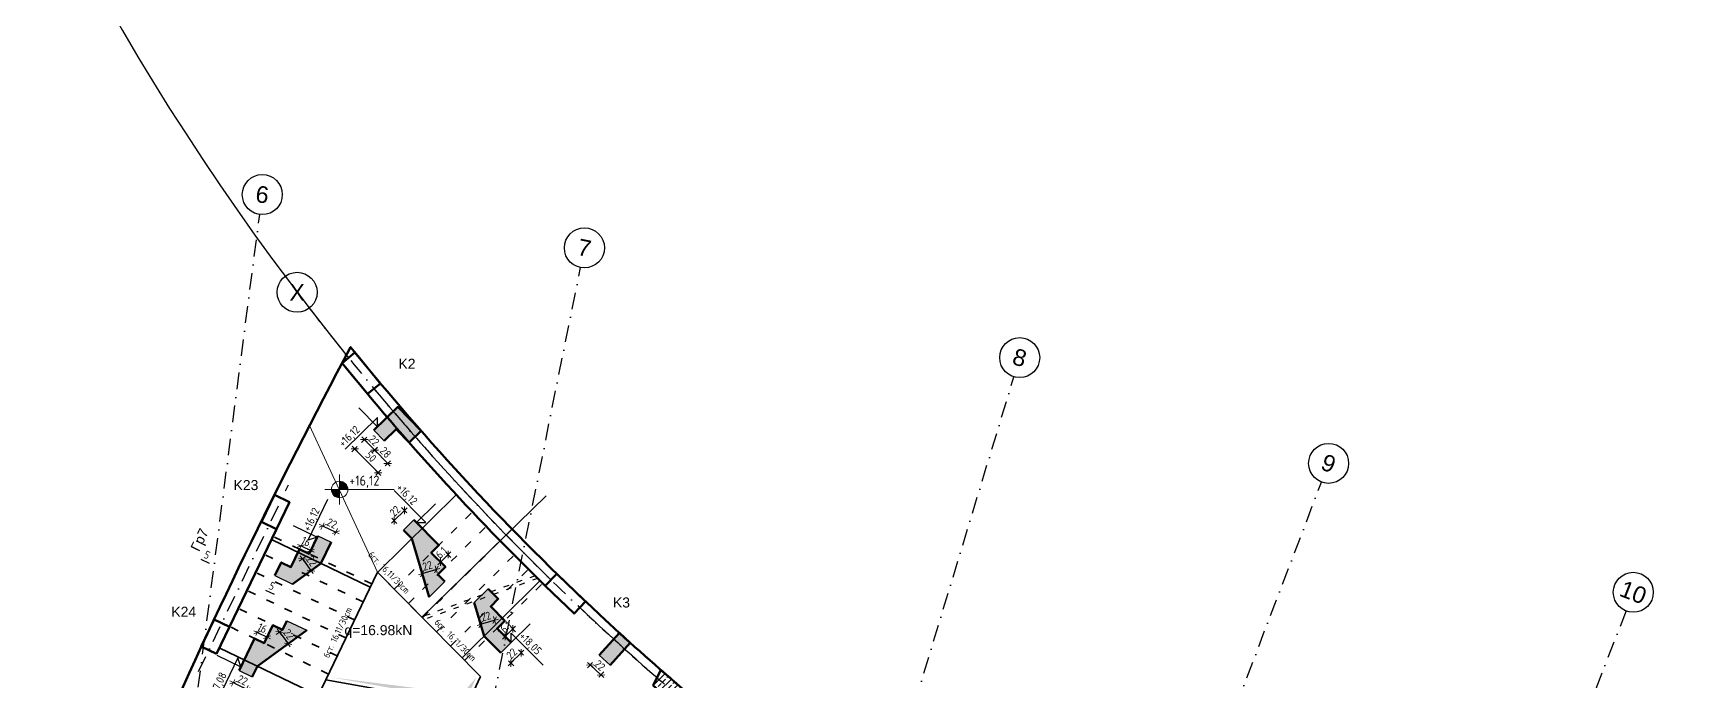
# Model space of a CAD drawing. Header units: centimetres. Extents: x -7166 to 3166, y -7595 to 8142.
# Drawn here: x -4184 to -1715, y 1351 to 2323 of the extents above; entities that cross this region are included whole.
import ezdxf
from ezdxf.enums import TextEntityAlignment as Align

# ---------------------------------------------------------------- set-up
doc = ezdxf.new("R2010")
doc.units = ezdxf.units.CM
doc.linetypes.add('ACAD_ISO03W100', pattern=[30, 12, -18])
doc.linetypes.add('DASHDOT', pattern=[1, 0.5, -0.25, 0, -0.25])
for name, color, linetype, lineweight in [('0_txt', 7, 'Continuous', 18), ('1K_gredi', 191, 'Continuous', 50), ('1K_kolony', 1, 'Continuous', 90), ('1K_kontur_A_+18.10', 150, 'Continuous', 50), ('1K_koti_razrezi', 3, 'Continuous', 13), ('1K_koti_van6ni', 241, 'Continuous', 13), ('1K_razrez', 3, 'Continuous', 80), ('1K_stalbi', 2, 'Continuous', 35), ('1K_steni', 134, 'Continuous', 50), ('1K_strih_steni', 251, 'Continuous', 13), ('1K_text-gredi', 3, 'Continuous', 35), ('1K_text-koloni', 3, 'Continuous', 35), ('1K_text-osi', 3, 'Continuous', 35), ('1K_velem', 191, 'Continuous', 40), ('1K_znak', 6, 'Continuous', 25)]:
    doc.layers.add(name, color=color, linetype=linetype, lineweight=lineweight)
for name, color, linetype in [('1K_AXIS', 7, 'DASHDOT'), ('1K_otvori-solid', 9, 'Continuous'), ('1K_razrez-solid', 251, 'Continuous'), ('1K_razrez4eta', 4, 'Continuous'), ('HDB', 7, 'Continuous'), ('KTX', 1, 'Continuous'), ('KTXTXT', 4, 'Continuous')]:
    doc.layers.add(name, color=color, linetype=linetype)
doc.styles.add('DIM', font='romans.shx', dxfattribs={"width": 0.85})
doc.styles.add('Z1', font='ARIAL.TTF')
doc.dimstyles.new('RAZR1', dxfattribs={"dimtxt": 12, "dimasz": 1, "dimexe": 0.3, "dimexo": 0, "dimgap": 0, "dimtad": 0, "dimrnd": 0.1, "dimzin": 14, "dimdsep": 46, "dimtxsty": 'DIM', "dimblk": 'DIM2', "dimcen": 0.09, "dimse1": 1, "dimse2": 1, "dimclrd": 256, "dimclre": 256, "dimclrt": 41, "dimazin": 0, "dimtfac": 2.307692, "dimtix": 1, "dimtmove": 2, "dimatfit": 3, "dimldrblk": 'DIM2', "dimfxl": 0, "dimtvp": 0.769231, "dimtolj": 1, "dimtzin": 14, "dimarcsym": 0})
doc.dimstyles.new('RAZR2', dxfattribs={"dimtxt": 12, "dimasz": 20, "dimexe": 0.3, "dimexo": 0, "dimgap": 0, "dimtad": 0, "dimrnd": 0.1, "dimzin": 14, "dimdsep": 46, "dimtxsty": 'DIM', "dimcen": 5, "dimse1": 1, "dimse2": 1, "dimclrd": 256, "dimclre": 256, "dimclrt": 41, "dimazin": 0, "dimtfac": 2.307692, "dimtix": 1, "dimtofl": 0, "dimtmove": 2, "dimatfit": 3, "dimldrblk": 'DIM2', "dimfxl": 0, "dimtvp": 0.769231, "dimtolj": 1, "dimtzin": 14, "dimarcsym": 0})

# ---------------------------------------------------------------- blocks, each defined once
blk = doc.blocks.new('DIM2')
for p, q in [((0, -5), (0, 6)), ((4, 4), (-4, -4)), ((-5.66, 0), (5.66, 0))]:
    blk.add_line(p, q)
blk = doc.blocks.new('*D16')
at = {"layer": '1K_koti_razrezi', "lineweight": -2}
blk.add_line((-3685.9, 1712.2), (-3671.9, 1697.9), dxfattribs=at)
at = {"layer": 'Defpoints', "color": 0}
for p in [(-3672.3, 1726.9), (-3656.9, 1711.2), (-3671.2, 1697.2)]:
    blk.add_point(p, dxfattribs=at)
at = {"layer": '1K_koti_razrezi', "lineweight": -2}
for p, rotation in [((-3686.6, 1712.9), 134.3602435575941), ((-3671.2, 1697.2), 314.3602435575942)]:
    blk.add_blockref('DIM2', p, dxfattribs=dict(at, rotation=rotation))
at = {"layer": '1K_koti_razrezi', "color": 41, "insert": (-3672.3, 1711.5), "char_height": 12, "attachment_point": 5, "rotation": 314.3602, "style": 'DIM'}
blk.add_mtext('\\A1;22', dxfattribs=at)
blk = doc.blocks.new('*D17')
at = {"layer": '1K_koti_razrezi', "lineweight": -2}
blk.add_line((-3670.5, 1696.5), (-3652.4, 1677.9), dxfattribs=at)
at = {"layer": 'Defpoints', "color": 0}
for p in [(-3656.9, 1711.2), (-3619.5, 1708.6), (-3651.7, 1677.1)]:
    blk.add_point(p, dxfattribs=at)
at = {"layer": '1K_koti_razrezi', "lineweight": -2}
for p, rotation in [((-3671.2, 1697.2), 134.3602435575941), ((-3651.7, 1677.1), 314.3602435575942)]:
    blk.add_blockref('DIM2', p, dxfattribs=dict(at, rotation=rotation))
at = {"layer": '1K_koti_razrezi', "color": 41, "insert": (-3654.9, 1693.6), "char_height": 12, "attachment_point": 5, "rotation": 314.3602, "style": 'DIM'}
blk.add_mtext('\\A1;28', dxfattribs=at)
blk = doc.blocks.new('*D18')
at = {"layer": '1K_koti_razrezi', "lineweight": -2}
blk.add_line((-3700.2, 1698.2), (-3666.7, 1663.9), dxfattribs=at)
at = {"layer": 'Defpoints', "color": 0}
for p in [(-3672.3, 1726.9), (-3619.5, 1708.6), (-3666, 1663.2)]:
    blk.add_point(p, dxfattribs=at)
at = {"layer": '1K_koti_razrezi', "lineweight": -2}
for p, rotation in [((-3700.9, 1698.9), 134.3602435575941), ((-3666, 1663.2), 314.3602435575942)]:
    blk.add_blockref('DIM2', p, dxfattribs=dict(at, rotation=rotation))
at = {"layer": '1K_koti_razrezi', "color": 41, "insert": (-3676.8, 1687.5), "char_height": 12, "attachment_point": 5, "rotation": 314.3602, "style": 'DIM'}
blk.add_mtext('\\A1;50', dxfattribs=at)
blk = doc.blocks.new('kota etaj')
at = {"layer": '0_txt'}
for p, q in [((0, 0), (104.4, 0)), ((22.4, 22.4), (22.4, -22.4))]:
    blk.add_line(p, q, dxfattribs=at)
at = {"layer": '0_txt', "const_width": 12.4}
for points in [[(22.4, 6.2, 0.414214), (16.2, 0, 0.414214)], [(22.4, -6.2, 0.414214), (28.6, 0, 0.414214)]]:
    blk.add_lwpolyline(points, format="xyb", dxfattribs=at)
at = {"layer": '0_txt'}
blk.add_circle((22.4, 0), 12.4, dxfattribs=at)
blk = doc.blocks.new('*D25')
at = {"layer": '1K_koti_razrezi', "lineweight": -2}
blk.add_line((-3882.2, 1348.2), (-3864.2, 1339.5), dxfattribs=at)
at = {"layer": 'Defpoints', "color": 0}
for p in [(-3874.5, 1366.6, 0), (-3863.3, 1339.1), (-3854.7, 1357.1, 0)]:
    blk.add_point(p, dxfattribs=at)
at = {"layer": '1K_koti_razrezi', "lineweight": -2}
for p, rotation in [((-3883.1, 1348.6), 154.3412094985957), ((-3863.3, 1339.1), 334.3412094985957)]:
    blk.add_blockref('DIM2', p, dxfattribs=dict(at, rotation=rotation))
at = {"layer": '1K_koti_razrezi', "color": 41, "insert": (-3869.2, 1352.2), "char_height": 12, "attachment_point": 5, "rotation": 334.3412, "style": 'DIM'}
blk.add_mtext('\\A1;22', dxfattribs=at)
blk = doc.blocks.new('*D26')
at = {"layer": '1K_koti_razrezi', "lineweight": -2}
for p, q in [((-3848, 1424.1), (-3848.9, 1424.5)), ((-3847.1, 1423.7), (-3832.5, 1416.7)), ((-3831.6, 1416.3), (-3830.7, 1415.8))]:
    blk.add_line(p, q, dxfattribs=at)
at = {"layer": 'Defpoints', "color": 0}
for p in [(-3851.3, 1414.8, 0), (-3836.8, 1407.8, 0), (-3832.5, 1416.7)]:
    blk.add_point(p, dxfattribs=at)
at = {"layer": '1K_koti_razrezi', "lineweight": -2}
for p, rotation in [((-3847.1, 1423.7), 334.3412094985957), ((-3832.5, 1416.7), 154.3412094985957)]:
    blk.add_blockref('DIM2', p, dxfattribs=dict(at, rotation=rotation))
at = {"layer": '1K_koti_razrezi', "color": 41, "insert": (-3835.8, 1428.5), "char_height": 12, "attachment_point": 5, "rotation": 334.3412, "style": 'DIM'}
blk.add_mtext('\\A1;16.1', dxfattribs=at)
blk = doc.blocks.new('*D27')
at = {"layer": '1K_koti_razrezi', "lineweight": -2}
blk.add_line((-3813.4, 1423.6), (-3801.6, 1407.5), dxfattribs=at)
at = {"layer": 'Defpoints', "color": 0}
for p in [(-3809.3, 1427.9), (-3773, 1427.1), (-3801, 1406.7)]:
    blk.add_point(p, dxfattribs=at)
at = {"layer": '1K_koti_razrezi', "lineweight": -2}
for p, rotation in [((-3814, 1424.4), 126.1037639604194), ((-3801, 1406.7), 306.1037639604194)]:
    blk.add_blockref('DIM2', p, dxfattribs=dict(at, rotation=rotation))
at = {"layer": '1K_koti_razrezi', "color": 41, "insert": (-3800, 1421), "char_height": 12, "attachment_point": 5, "rotation": 306.1038, "style": 'DIM'}
blk.add_mtext('\\A1;22', dxfattribs=at)
blk = doc.blocks.new('*D28')
at = {"layer": '1K_koti_razrezi', "lineweight": -2}
blk.add_line((-3748.3, 1583.3), (-3730.2, 1574.6), dxfattribs=at)
at = {"layer": 'Defpoints', "color": 0}
for p in [(-3756.3, 1568.8, 0), (-3736.5, 1559.3, 0), (-3729.3, 1574.2)]:
    blk.add_point(p, dxfattribs=at)
at = {"layer": '1K_koti_razrezi', "lineweight": -2}
for p, rotation in [((-3749.2, 1583.7), 154.3412094985954), ((-3729.3, 1574.2), 334.3412094985954)]:
    blk.add_blockref('DIM2', p, dxfattribs=dict(at, rotation=rotation))
at = {"layer": '1K_koti_razrezi', "color": 41, "insert": (-3735.2, 1587.3), "char_height": 12, "attachment_point": 5, "rotation": 334.3412, "style": 'DIM'}
blk.add_mtext('\\A1;22', dxfattribs=at)
blk = doc.blocks.new('*D29')
at = {"layer": '1K_koti_razrezi', "lineweight": -2}
for p, q in [((-3782.5, 1553.8), (-3783.4, 1554.2)), ((-3781.6, 1553.4), (-3767.1, 1546.4)), ((-3766.2, 1546), (-3765.3, 1545.5))]:
    blk.add_line(p, q, dxfattribs=at)
at = {"layer": 'Defpoints', "color": 0}
for p in [(-3783.8, 1548.7, 0), (-3769.3, 1541.8, 0), (-3767.1, 1546.4)]:
    blk.add_point(p, dxfattribs=at)
at = {"layer": '1K_koti_razrezi', "lineweight": -2}
for p, rotation in [((-3781.6, 1553.4), 334.3412094985954), ((-3767.1, 1546.4), 154.3412094985954)]:
    blk.add_blockref('DIM2', p, dxfattribs=dict(at, rotation=rotation))
at = {"layer": '1K_koti_razrezi', "color": 41, "insert": (-3770.3, 1558.2), "char_height": 12, "attachment_point": 5, "rotation": 334.3412, "style": 'DIM'}
blk.add_mtext('\\A1;16.1', dxfattribs=at)
blk = doc.blocks.new('*D30')
at = {"layer": '1K_koti_razrezi', "lineweight": -2}
blk.add_line((-3779, 1533.5), (-3767.2, 1517.3), dxfattribs=at)
at = {"layer": 'Defpoints', "color": 0}
for p in [(-3796.8, 1521.7), (-3766.6, 1516.5), (-3794.2, 1496.4)]:
    blk.add_point(p, dxfattribs=at)
at = {"layer": '1K_koti_razrezi', "lineweight": -2}
for p, rotation in [((-3779.6, 1534.3), 126.1037639604243), ((-3766.6, 1516.5), 306.1037639604243)]:
    blk.add_blockref('DIM2', p, dxfattribs=dict(at, rotation=rotation))
at = {"layer": '1K_koti_razrezi', "color": 41, "insert": (-3765.6, 1530.8), "char_height": 12, "attachment_point": 5, "rotation": 306.1038, "style": 'DIM'}
blk.add_mtext('\\A1;22', dxfattribs=at)
blk = doc.blocks.new('*D31')
at = {"layer": '1K_koti_razrezi', "lineweight": -2}
blk.add_line((-3627.2, 1606.1), (-3641.4, 1592.1), dxfattribs=at)
at = {"layer": 'Defpoints', "color": 0}
for p in [(-3642.1, 1591.4), (-3612.5, 1592.6, 0), (-3628.1, 1577.2, 0)]:
    blk.add_point(p, dxfattribs=at)
at = {"layer": '1K_koti_razrezi', "lineweight": -2}
for p, rotation in [((-3626.5, 1606.8), 44.67609824389322), ((-3642.1, 1591.4), 224.6760982438933)]:
    blk.add_blockref('DIM2', p, dxfattribs=dict(at, rotation=rotation))
at = {"layer": '1K_koti_razrezi', "color": 41, "insert": (-3640.8, 1605.7), "char_height": 12, "attachment_point": 5, "rotation": 44.6761, "style": 'DIM'}
blk.add_mtext('\\A1;22', dxfattribs=at)
blk = doc.blocks.new('*D32')
at = {"layer": '1K_koti_razrezi', "lineweight": -2}
for p, q in [((-3561, 1540.6), (-3572.5, 1529.3)), ((-3560.3, 1541.3), (-3559.6, 1542)), ((-3573.2, 1528.6), (-3573.9, 1527.9))]:
    blk.add_line(p, q, dxfattribs=at)
at = {"layer": 'Defpoints', "color": 0}
for p in [(-3586.3, 1543.3, 0), (-3574.9, 1554.6, 0), (-3572.5, 1529.3)]:
    blk.add_point(p, dxfattribs=at)
at = {"layer": '1K_koti_razrezi', "lineweight": -2}
for p, rotation in [((-3572.5, 1529.3), 44.67609824389326), ((-3561, 1540.6), 224.6760982438933)]:
    blk.add_blockref('DIM2', p, dxfattribs=dict(at, rotation=rotation))
at = {"layer": '1K_koti_razrezi', "color": 41, "insert": (-3573.2, 1541.5), "char_height": 12, "attachment_point": 5, "rotation": 44.6761, "style": 'DIM'}
blk.add_mtext('\\A1;16.1', dxfattribs=at)
blk = doc.blocks.new('*D33')
at = {"layer": '1K_koti_razrezi', "lineweight": -2}
blk.add_line((-3579.9, 1517.8), (-3599, 1512.2), dxfattribs=at)
at = {"layer": 'Defpoints', "color": 0}
for p in [(-3615.5, 1564.4), (-3586.3, 1543.3), (-3600, 1511.9)]:
    blk.add_point(p, dxfattribs=at)
at = {"layer": '1K_koti_razrezi', "lineweight": -2}
for p, rotation in [((-3600, 1511.9), 196.4386527057252), ((-3578.9, 1518.1), 16.43865270572524)]:
    blk.add_blockref('DIM2', p, dxfattribs=dict(at, rotation=rotation))
at = {"layer": '1K_koti_razrezi', "color": 41, "insert": (-3592.1, 1523.8), "char_height": 12, "attachment_point": 5, "rotation": 16.4387, "style": 'DIM'}
blk.add_mtext('\\A1;22', dxfattribs=at)
blk = doc.blocks.new('*D34')
at = {"layer": '1K_koti_razrezi', "lineweight": -2}
blk.add_line((-3452.1, 1392.6), (-3466.3, 1378.5), dxfattribs=at)
at = {"layer": 'Defpoints', "color": 0}
for p in [(-3466.5, 1408.6, 0), (-3482.2, 1393.2, 0), (-3467, 1377.8)]:
    blk.add_point(p, dxfattribs=at)
at = {"layer": '1K_koti_razrezi', "lineweight": -2}
for p, rotation in [((-3467, 1377.8), 224.6760982438957), ((-3451.4, 1393.3), 44.67609824389569)]:
    blk.add_blockref('DIM2', p, dxfattribs=dict(at, rotation=rotation))
at = {"layer": '1K_koti_razrezi', "color": 41, "insert": (-3465.7, 1392.1), "char_height": 12, "attachment_point": 5, "rotation": 44.6761, "style": 'DIM'}
blk.add_mtext('\\A1;22', dxfattribs=at)
blk = doc.blocks.new('*D35')
at = {"layer": '1K_koti_razrezi', "lineweight": -2}
for p, q in [((-3476.4, 1417.2), (-3477.1, 1416.5)), ((-3464.2, 1429.2), (-3475.7, 1417.9)), ((-3463.5, 1429.9), (-3462.8, 1430.6))]:
    blk.add_line(p, q, dxfattribs=at)
at = {"layer": 'Defpoints', "color": 0}
for p in [(-3476.2, 1441.3, 0), (-3487.6, 1430, 0), (-3475.7, 1417.9)]:
    blk.add_point(p, dxfattribs=at)
at = {"layer": '1K_koti_razrezi', "lineweight": -2}
for p, rotation in [((-3464.2, 1429.2), 224.6760982438957), ((-3475.7, 1417.9), 44.67609824389571)]:
    blk.add_blockref('DIM2', p, dxfattribs=dict(at, rotation=rotation))
at = {"layer": '1K_koti_razrezi', "color": 41, "insert": (-3476.4, 1430.1), "char_height": 12, "attachment_point": 5, "rotation": 44.6761, "style": 'DIM'}
blk.add_mtext('\\A1;16.1', dxfattribs=at)
blk = doc.blocks.new('*D36')
at = {"layer": '1K_koti_razrezi', "lineweight": -2}
blk.add_line((-3492.2, 1441.8), (-3511.3, 1436.2), dxfattribs=at)
at = {"layer": 'Defpoints', "color": 0}
for p in [(-3522, 1468.7), (-3497.3, 1462.6), (-3512.3, 1435.9)]:
    blk.add_point(p, dxfattribs=at)
at = {"layer": '1K_koti_razrezi', "lineweight": -2}
for p, rotation in [((-3512.3, 1435.9), 196.4386527057079), ((-3491.2, 1442.1), 16.43865270570782)]:
    blk.add_blockref('DIM2', p, dxfattribs=dict(at, rotation=rotation))
at = {"layer": '1K_koti_razrezi', "color": 41, "insert": (-3504.4, 1447.9), "char_height": 12, "attachment_point": 5, "rotation": 16.4387, "style": 'DIM'}
blk.add_mtext('\\A1;22', dxfattribs=at)
blk = doc.blocks.new('*D37')
at = {"layer": '1K_koti_razrezi', "lineweight": -2}
blk.add_line((-3347.2, 1374.3), (-3332.5, 1360.8), dxfattribs=at)
at = {"layer": 'Defpoints', "color": 0}
for p in [(-3334.5, 1389.8), (-3331.7, 1360.2), (-3318.3, 1374.9)]:
    blk.add_point(p, dxfattribs=at)
at = {"layer": '1K_koti_razrezi', "lineweight": -2}
for p, rotation in [((-3348, 1375), 137.617581207682), ((-3331.7, 1360.2), 317.617581207682)]:
    blk.add_blockref('DIM2', p, dxfattribs=dict(at, rotation=rotation))
at = {"layer": '1K_koti_razrezi', "color": 41, "insert": (-3333.6, 1374.4), "char_height": 12, "attachment_point": 5, "rotation": 317.6176, "style": 'DIM'}
blk.add_mtext('\\A1;22', dxfattribs=at)
blk = doc.blocks.new('*D289')
at = {"layer": '1K_koti_van6ni', "lineweight": -2}
for p, q in [((-708.9, 4272.4), (-698.9, 4272.4)), ((-703.9, 4267.4), (-703.9, 4277.4)), ((-2803.3, 919.8), (-2768.4, 975.4))]:
    blk.add_line(p, q, dxfattribs=at)
at = {"layer": '1K_koti_van6ni'}
blk.add_solid([(-2771.2, 977.2), (-2765.6, 973.7), (-2757.8, 992.4)], dxfattribs=at)
at = {"layer": 'Defpoints', "color": 0}
for p in [(-703.9, 4272.4), (-2757.8, 992.4)]:
    blk.add_point(p, dxfattribs=at)
at = {"layer": '1K_koti_van6ni', "color": 41, "insert": (-2799, 944), "char_height": 12, "attachment_point": 5, "rotation": 57.9459, "style": 'DIM'}
blk.add_mtext('\\A1;R3870', dxfattribs=at)
blk = doc.blocks.new('*D313')
at = {"layer": '1K_koti_van6ni', "lineweight": -2}
blk.add_arc((-1935, 1094.3), 342.2, 248.9929, 269.8326, dxfattribs=at)
at = {"layer": 'Defpoints', "color": 0}
for p in [(-1794.9, 1456), (-1935, 920.5), (-2018.5, 762.4), (-2835.1, -1229.4), (-1935, -1559.9)]:
    blk.add_point(p, dxfattribs=at)
at = {"layer": '1K_koti_van6ni', "lineweight": -2}
for p, rotation in [((-2058.6, 775.2), 158.9091647832202), ((-1935, 752.1), 359.9162825812907)]:
    blk.add_blockref('DIM2', p, dxfattribs=dict(at, rotation=rotation))
at = {"layer": '1K_koti_van6ni', "color": 41, "insert": (-1996.2, 767), "char_height": 12, "attachment_point": 5, "rotation": 349.4127, "style": 'DIM'}
blk.add_mtext('\\A1;21.17°', dxfattribs=at)

msp = doc.modelspace()

# ---------------------------------------------------------------- hatches: boundary and pattern name
at = {"layer": '1K_razrez-solid'}
for points in [[(-3672.321, 1726.881), (-3636.573, 1761.839), (-3601.615, 1726.091), (-3619.489, 1708.612), (-3639.066, 1728.631), (-3656.94, 1711.152)], [(-3576.69, 1510.638), (-3566.144, 1499.972), (-3589.629, 1476.75), (-3615.498, 1564.426), (-3628.096, 1577.167), (-3612.452, 1592.635), (-3574.87, 1554.626), (-3586.327, 1543.299), (-3565.234, 1521.966)], [(-3820.726, 1509.141), (-3811.341, 1528.678), (-3796.819, 1521.702), (-3783.828, 1548.744), (-3769.306, 1541.767), (-3756.316, 1568.809), (-3736.485, 1559.283), (-3751.872, 1527.253), (-3794.187, 1496.392)], [(-3501.034, 1489.359), (-3485.795, 1473.946), (-3497.251, 1462.619), (-3476.158, 1441.286), (-3487.615, 1429.958), (-3466.522, 1408.625), (-3482.166, 1393.157), (-3507.149, 1418.425), (-3521.971, 1468.658)], [(-3809.307, 1427.855), (-3802.812, 1441.376), (-3773.041, 1427.075), (-3846.898, 1373.21), (-3854.656, 1357.059), (-3874.487, 1366.586), (-3851.342, 1414.766), (-3836.819, 1407.79), (-3823.829, 1434.831)], [(-3334.503, 1389.77), (-3304.17, 1423.01), (-3287.919, 1408.18), (-3318.252, 1374.94)]]:
    msp.add_hatch(color=256, dxfattribs=at).paths.add_polyline_path(points)
at = {"layer": '1K_strih_steni'}
h = msp.add_hatch(dxfattribs=at)
h.set_pattern_fill('ANSI33', color=256, scale=2, style=0)
h.paths.add_polyline_path([(-3193.846, 1326.115, -0.00162022), (-3212.888, 1342.314, -0.00251548), (-3242.243, 1367.707), (-3253.451, 1344.309, 0.01623462), (-3058.083, 1185.048), (-3047.05, 1208.079, -0.01220956)])

# ---------------------------------------------------------------- linework, layer by layer
at = {"layer": '1K_AXIS', "ltscale": 50}
for p, q in [((-4212.985, -794.772), (-3843.583, 2050.507)), ((-3929.605, -841.671), (-3362.626, 1970.908)), ((-3546.706, -938.185), (-2712.764, 1807.103)), ((-3274.954, -1031.213), (-2251.541, 1649.215)), ((-1794.885, 1456.019), (-2835.124, -1229.413))]:
    msp.add_line(p, q, dxfattribs=at)
msp.add_lwpolyline([(-3935.316, 1365.274), (-3800.301, 1645.091)], dxfattribs=at)
msp.add_arc((-703.922, 4272.399), 3870, 217.622284, 251.646594, dxfattribs=at)
at = {"layer": '1K_gredi'}
msp.add_lwpolyline([(-3415.534, 1493.736, -0.02912078), (-3720.014, 1827.61)], format="xyb", dxfattribs=at)
msp.add_lwpolyline([(-3889.092, 1432.308), (-3818.526, 1578.555)], dxfattribs=at)
at = {"layer": '1K_kolony'}
for points in [[(-3700.712, 1843.498), (-3720.014, 1827.61), (-3681.882, 1781.285), (-3662.58, 1797.173), (-3700.712, 1843.498)], [(-3818.526, 1578.555), (-3799.04, 1619.117), (-3821.575, 1629.943), (-3841.061, 1589.38)], [(-3398.212, 1511.763), (-3415.533, 1493.737), (-3372.269, 1452.165), (-3354.948, 1470.192), (-3398.212, 1511.763)], [(-3908.577, 1391.746), (-3889.092, 1432.308), (-3911.626, 1443.133), (-3931.112, 1402.571)]]:
    msp.add_lwpolyline(points, close=True, dxfattribs=at)
at = {"layer": '1K_kontur_A_+18.10'}
msp.add_lwpolyline([(-2933.241, 1124.313), (-2933.241, 1124.313, -0.00739804), (-3025.408, 1191.651, -0.01397081), (-3193.846, 1326.115, -0.00162022), (-3212.888, 1342.314, -0.01050019), (-3333.701, 1450.242, -0.03558028), (-3707.265, 1851.606, 0.01926847), (-4011.879, 1223.174, 0.09376449), (-6290.362, 1068.675)], format="xyb", dxfattribs=at)
at = {"layer": '1K_koti_van6ni'}
msp.add_line((-3600.488, 1446.72), (-3413.911, 1628.736), dxfattribs=at)
msp.add_lwpolyline([(-3707.265, 1851.606, 0.00366695), (-3768.96, 1733.834), (-3667.132, 1514.121), (-3600.488, 1446.72), (-3465.167, 1578.733, -0.02365475)], format="xyb", close=True, dxfattribs=at)
for points in [[(-3667.132, 1514.121), (-3768.96, 1733.834)], [(-3667.132, 1514.121), (-3600.488, 1446.72)]]:
    msp.add_lwpolyline(points, dxfattribs=at)
at = {"layer": '1K_otvori-solid'}
msp.add_solid([(-3737.226, 1356.661), (-3535.401, 1320.58), (-3540.148, 1331.714), (-3518.563, 1356.752)], dxfattribs=at)
at = {"layer": '1K_razrez'}
for points in [[(-3672.321, 1726.881), (-3636.573, 1761.839), (-3601.615, 1726.091), (-3619.489, 1708.612), (-3639.066, 1728.631), (-3656.94, 1711.152)], [(-3612.452, 1592.635), (-3574.87, 1554.626), (-3586.327, 1543.299), (-3565.234, 1521.966), (-3576.69, 1510.638), (-3566.144, 1499.972)], [(-3820.726, 1509.141), (-3811.341, 1528.678), (-3796.819, 1521.702), (-3783.828, 1548.744), (-3769.306, 1541.767), (-3756.316, 1568.809)], [(-3736.485, 1559.283), (-3751.872, 1527.253), (-3794.187, 1496.392)], [(-3628.096, 1577.167), (-3615.498, 1564.426), (-3589.629, 1476.75)], [(-3501.034, 1489.359), (-3485.795, 1473.946), (-3497.251, 1462.619), (-3476.158, 1441.286), (-3487.615, 1429.958), (-3466.522, 1408.625)], [(-3482.166, 1393.157), (-3507.149, 1418.425), (-3521.971, 1468.658)], [(-3874.487, 1366.586), (-3851.342, 1414.766), (-3836.819, 1407.79), (-3823.829, 1434.831), (-3809.307, 1427.855), (-3802.812, 1441.376)], [(-3854.656, 1357.059), (-3846.898, 1373.21), (-3773.041, 1427.075)], [(-3334.503, 1389.77), (-3304.17, 1423.01), (-3287.919, 1408.18), (-3318.252, 1374.94)]]:
    msp.add_lwpolyline(points, dxfattribs=at)
at = {"layer": '1K_razrez-solid'}
for p, q in [((-3672.321, 1726.881), (-3656.94, 1711.152)), ((-3334.503, 1389.77), (-3318.252, 1374.94))]:
    msp.add_line(p, q, dxfattribs=at)
for points in [[(-3612.452, 1592.635), (-3628.096, 1577.167)], [(-3756.316, 1568.809), (-3736.485, 1559.283)], [(-3820.726, 1509.141), (-3794.187, 1496.392)], [(-3566.144, 1499.972), (-3589.629, 1476.75)], [(-3501.034, 1489.359), (-3521.971, 1468.658)], [(-3802.812, 1441.376), (-3773.041, 1427.075)], [(-3466.522, 1408.625), (-3482.166, 1393.157)], [(-3874.487, 1366.586), (-3854.656, 1357.059)]]:
    msp.add_lwpolyline(points, dxfattribs=at)
at = {"layer": '1K_razrez4eta', "linetype": 'ACAD_ISO03W100', "ltscale": 0.7}
for points in [[(-3430.782, 1508.699), (-3600.287, 1447.249)], [(-3426.836, 1504.811), (-3596.433, 1443.327)]]:
    msp.add_lwpolyline(points, dxfattribs=at)
at = {"layer": '1K_stalbi'}
for points in [[(-3548.733, 1630.441), (-3666.757, 1513.743)], [(-3826.079, 1562.901), (-3677.895, 1491.716)], [(-3423.319, 1501.313), (-3540.2, 1385.746)], [(-3744.581, 1352.897), (-3755.837, 1329.466), (-3904.302, 1400.786)]]:
    msp.add_lwpolyline(points, dxfattribs=at)
at = {"layer": '1K_stalbi', "linetype": 'ACAD_ISO03W100'}
for points in [[(-3641.774, 1488.475), (-3524.508, 1604.422)], [(-3620.681, 1467.142), (-3503.805, 1582.704)], [(-3675.499, 1496.704), (-3823.674, 1567.885)], [(-3599.588, 1445.81), (-3482.938, 1561.148)], [(-3688.489, 1469.662), (-3836.711, 1540.866)], [(-3578.495, 1424.477), (-3461.905, 1539.756)], [(-3701.48, 1442.621), (-3849.748, 1513.846)], [(-3557.402, 1403.144), (-3440.707, 1518.527)], [(-3714.47, 1415.579), (-3862.786, 1486.827)], [(-3536.309, 1381.811), (-3419.345, 1497.46)], [(-3727.46, 1388.537), (-3875.823, 1459.808)], [(-3740.451, 1361.496), (-3888.86, 1432.789)]]:
    msp.add_lwpolyline(points, dxfattribs=at)
at = {"layer": '1K_stalbi'}
msp.add_lwpolyline([(-3512.563, 1357.795), (-3667.132, 1514.121), (-3744.581, 1352.897), (-3532.492, 1314.981), (-3512.563, 1357.795)], close=True, dxfattribs=at)
at = {"layer": '1K_steni'}
msp.add_lwpolyline([(-3047.05, 1208.079), (-3058.083, 1185.048, -0.01623462), (-3253.451, 1344.309), (-3242.243, 1367.707, 0.01634611)], format="xyb", close=True, dxfattribs=at)
at = {"layer": '1K_znak'}
for centre in [(-3839.72, 2080.257), (-3356.698, 2000.316), (-3787.478, 1933.706), (-2704.044, 1835.808), (-2240.841, 1677.242), (-1784.049, 1483.994)]:
    msp.add_circle(centre, 30, dxfattribs=at)
at = {"layer": 'HDB'}
for start, end in [(241.947362, 219.026203), (219.914519, 225.698272), (226.586588, 228.902297)]:
    msp.add_arc((-703.922, 4272.399), 3870, start, end, dxfattribs=at)
at = {"layer": 'KTX'}
for p, q in [((-3932.043, 1533.787), (-3919.383, 1527.722)), ((-3834.694, 1487.149), (-3822.034, 1481.084))]:
    msp.add_line(p, q, dxfattribs=at)
for points in [[(-3695.045, 1760.607), (-3667.078, 1732.008), (-3666.92, 1746.15), (-3715.56, 1698.584)], [(-3579.946, 1616.65), (-3608.389, 1588.526), (-3594.248, 1588.447), (-3642.081, 1636.824)], [(-3793.375, 1584.04), (-3757.319, 1566.719), (-3770.663, 1562.036), (-3741.205, 1623.359)], [(-3437.967, 1436.859), (-3466.411, 1408.735), (-3466.331, 1422.877), (-3418.498, 1374.5)], [(-3907.813, 1389.588), (-3871.757, 1372.267), (-3876.441, 1385.611), (-3905.9, 1324.288)]]:
    msp.add_lwpolyline(points, dxfattribs=at)

# ---------------------------------------------------------------- block references
at = {"layer": '0_txt', "xscale": -1, "rotation": 180}
msp.add_blockref('kota etaj', (-3746.148, 1638.046), dxfattribs=at)

# ---------------------------------------------------------------- texts
at = {"layer": '0_txt', "style": 'DIM', "width": 0.85}
msp.add_text('+16,12', height=14.9299, rotation=360, dxfattribs=at).set_placement((-3709.405, 1643.966))
at = {"layer": '1K_razrez4eta', "style": 'DIM', "width": 0.85}
for rotation, p in [(314.503537, (-3681.892, 1539.212, 0)), (64.309517, (-3740.12, 1384.61, 0)), (314.503537, (-3582.442, 1438.024, 0))]:
    msp.add_text('6ст. 16,11/30cm', height=10, rotation=rotation, dxfattribs=at).set_placement(p)
at = {"layer": '1K_text-gredi', "style": 'Z1'}
msp.add_text('Гр7', height=15, rotation=64.430855, dxfattribs=at).set_placement((-3934.477, 1543.868))
at = {"layer": '1K_text-koloni', "style": 'Z1'}
for s, p in [('K2', (-3635.596, 1819.079)), ('K23', (-3882.812, 1637.211)), ('K24', (-3976.09, 1447.274)), ('K3', (-3313.926, 1461.201))]:
    msp.add_text(s, height=15, dxfattribs=at).set_placement(p)
at = {"layer": '1K_text-osi', "style": 'Z1'}
for s, rotation, p in [('6', 352.602671, (-3839.72, 2080.257)), ('7', 348.602671, (-3356.698, 2000.316)), ('8', 343.102671, (-2704.044, 1835.808)), ('9', 339.102671, (-2240.841, 1677.242)), ('10', 338.825447, (-1784.049, 1483.994))]:
    msp.add_text(s, height=25, rotation=rotation, dxfattribs=at).set_placement(p, align=Align.MIDDLE_CENTER)
msp.add_text('Х', height=25, dxfattribs=at).set_placement((-3787.478, 1933.706), align=Align.MIDDLE_CENTER)
at = {"layer": '1K_velem', "ltscale": 50, "style": 'Z1'}
msp.add_text('q=16.98kN', height=15, dxfattribs=at).set_placement((-3716.585, 1419.756))
at = {"layer": 'KTXTXT', "style": 'DIM', "width": 0.85}
for s, rotation, p in [('+16,12', 44.360244, (-3718.43, 1700.838)), ('+16,12', 314.676098, (-3639.842, 1639.705)), ('+16,12', 64.341209, (-3768.868, 1574.129)), ('5', 334.401918, (-3928.615, 1536.264)), ('5', 334.401918, (-3831.266, 1489.626)), ('+18,05', 314.676098, (-3455.547, 1417.116)), ('+17,08', 64.341209, (-3909.367, 1325.426))]:
    msp.add_text(s, height=12, rotation=rotation, dxfattribs=at).set_placement(p)

# ---------------------------------------------------------------- dimensions: what is measured, and where the dimension line sits
at = {"layer": '1K_koti_razrezi'}
for base, p1, p2, angle, picture, middle in [((-3665.961, 1663.166), (-3672.321, 1726.881), (-3619.489, 1708.612), 314.360244, '*D18', (-3676.841, 1687.494)), ((-3671.239, 1697.168), (-3672.321, 1726.881), (-3656.94, 1711.152), 314.360244, '*D16', (-3672.33, 1711.487)), ((-3651.662, 1677.15), (-3656.94, 1711.152), (-3619.489, 1708.612), 314.360244, '*D17', (-3654.851, 1693.613)), ((-3642.124, 1591.355, 0), (-3612.452, 1592.635), (-3628.096, 1577.167), 224.676098, '*D31', (-3640.793, 1605.653, 0)), ((-3729.327, 1574.183, 0), (-3756.316, 1568.809), (-3736.485, 1559.283), 334.341209, '*D28', (-3735.245, 1587.267, 0)), ((-3767.078, 1546.405, 0), (-3783.828, 1548.744), (-3769.306, 1541.767), 334.341209, '*D29', (-3770.342, 1558.214, 0)), ((-3599.993, 1511.873), (-3586.327, 1543.299), (-3615.498, 1564.426), 16.438653, '*D33', (-3592.054, 1523.84)), ((-3572.467, 1529.281, 0), (-3574.87, 1554.626), (-3586.327, 1543.299), 224.676098, '*D32', (-3573.228, 1541.508, 0)), ((-3766.595, 1516.515), (-3796.819, 1521.702), (-3794.187, 1496.392), 306.103764, '*D30', (-3765.619, 1530.842)), ((-3512.306, 1435.903), (-3497.251, 1462.619), (-3521.971, 1468.658), 196.438653, '*D36', (-3504.368, 1447.869)), ((-3832.544, 1416.69, 0), (-3851.342, 1414.766), (-3836.819, 1407.79), 334.341209, '*D26', (-3835.808, 1428.498, 0)), ((-3801.019, 1406.67), (-3809.307, 1427.855), (-3773.041, 1427.075), 306.103764, '*D27', (-3800.043, 1420.997)), ((-3475.657, 1417.865, 0), (-3476.158, 1441.286), (-3487.615, 1429.958), 224.676098, '*D35', (-3476.419, 1430.093, 0)), ((-3467.027, 1377.847, 0), (-3466.522, 1408.625), (-3482.166, 1393.157), 224.676098, '*D34', (-3465.695, 1392.145, 0)), ((-3331.734, 1360.167), (-3334.503, 1389.77), (-3318.252, 1374.94), 137.617581, '*D37', (-3333.637, 1374.4)), ((-3863.296, 1339.074, 0), (-3874.487, 1366.586), (-3854.656, 1357.059), 334.341209, '*D25', (-3869.214, 1352.158, 0))]:
    dim = msp.add_linear_dim(base=base, p1=p1, p2=p2, angle=angle, dimstyle='RAZR1', dxfattribs=at)
    dim.commit()
    dim.dimension.update_dxf_attribs({"geometry": picture, "text_midpoint": middle})
at = {"layer": '1K_koti_van6ni'}
dim = msp.add_radius_dim(center=(-703.922, 4272.399), mpoint=(-2757.807, 992.391), dimstyle='RAZR2', dxfattribs=at)
dim.commit()
dim.dimension.update_dxf_attribs({"geometry": '*D289', "text_midpoint": (-2798.975, 944.039)})
dim = msp.add_angular_dim_2l(base=(-2018.459, 762.441), line1=((-1794.885, 1456.019), (-2835.124, -1229.413)), line2=((-1935, -1559.946), (-1935, 920.464)), dimstyle='RAZR1', dxfattribs=at)
dim.commit()
dim.dimension.update_dxf_attribs({"geometry": '*D313', "text_midpoint": (-1996.177, 767.007)})

doc.saveas('drawing.dxf')
